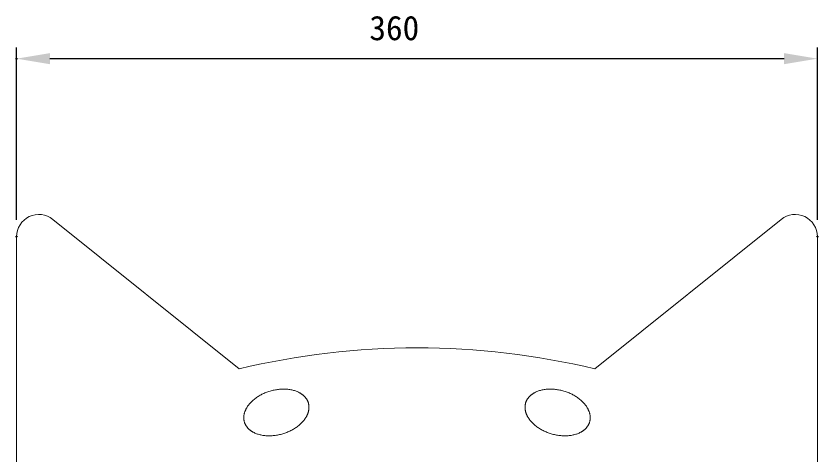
# Model space of a CAD drawing. Units: millimetres, scale not verified. Extents: x -203 to 203, y -143 to 143.
# Drawn here: x -122 to -50, y -21.6 to 17.8 of the extents above; entities that cross this region are included whole.
import ezdxf
from ezdxf.enums import TextEntityAlignment as Align

# ---------------------------------------------------------------- set-up
doc = ezdxf.new("R2010")
doc.units = ezdxf.units.MM
doc.header["$LTSCALE"] = 0.5
doc.header["$PDMODE"] = 32
doc.header["$PDSIZE"] = 0.1
doc.layers.add('0-1_DIMENSION_LINES$02_DIMENSI', color=7, linetype='Continuous', lineweight=25)
doc.layers.add('0-8_DIMENSION_LINES$03_LINES', color=7, linetype='Continuous', lineweight=18)
doc.layers.add('0-2_DEFPOINTS', color=7, linetype='Continuous')
doc.styles.add('ＭＳ ゴシック', font='')
doc.styles.get('ＭＳ ゴシック').set_extended_font_data('MS Gothic')

# ---------------------------------------------------------------- blocks, each defined once
blk = doc.blocks.new('D3')
at = {"layer": '0-1_DIMENSION_LINES$02_DIMENSI'}
for p, q in [((616, 939), (616, 970)), ((760, 939), (760, 970)), ((754, 968), (622, 968))]:
    blk.add_line(p, q, dxfattribs=at)
for points in [[(622, 969), (622, 967), (616, 968)], [(754, 967), (754, 969), (760, 968)]]:
    blk.add_solid(points, dxfattribs=at)
at = {"layer": '0-2_DEFPOINTS'}
for p in [(616, 968), (616, 936), (760, 936)]:
    blk.add_point(p, dxfattribs=at)
at = {"layer": '0-1_DIMENSION_LINES$02_DIMENSI', "style": 'ＭＳ ゴシック'}
blk.add_text('360', height=4.399, dxfattribs=at).set_placement((679.429, 970), align=Align.BOTTOM_LEFT)

msp = doc.modelspace()

# ---------------------------------------------------------------- linework, layer by layer
at = {"layer": '0-8_DIMENSION_LINES$03_LINES'}
for p, q in [((-118.7393, -0.4473), (-102, -13.8848)), ((-70, -13.8848), (-53.2607, -0.4473)), ((-122, -51.6184), (-122, -2)), ((-50, -2), (-50, -51.6184))]:
    msp.add_line(p, q, dxfattribs=at)
for points in [[(-100.5753, -16.5743), (-100.5008, -16.5183), (-100.4249, -16.4639), (-100.3475, -16.4114), (-100.2688, -16.3606), (-100.1887, -16.3116), (-100.1071, -16.2643), (-100.0242, -16.2188), (-99.9398, -16.1751), (-99.8541, -16.1331), (-99.7669, -16.0929), (-99.6783, -16.0545), (-99.5884, -16.0179), (-99.497, -15.983), (-99.4042, -15.9498), (-99.31, -15.9185), (-99.2145, -15.8889), (-99.1183, -15.8613), (-99.0223, -15.8359), (-98.9265, -15.8128), (-98.831, -15.792), (-98.7356, -15.7733), (-98.6405, -15.757), (-98.5455, -15.7429), (-98.4508, -15.731), (-98.3563, -15.7214), (-98.262, -15.714), (-98.1678, -15.7089), (-98.074, -15.706), (-97.9803, -15.7054), (-97.8868, -15.707), (-97.7935, -15.7108), (-97.7004, -15.7169), (-97.6084, -15.7252), (-97.518, -15.7356), (-97.4295, -15.7482), (-97.3427, -15.7628), (-97.2577, -15.7796), (-97.1744, -15.7985), (-97.0929, -15.8196)], [(-97.0929, -15.8196), (-97.0132, -15.8427), (-96.9353, -15.868), (-96.8591, -15.8955), (-96.7846, -15.925), (-96.712, -15.9567), (-96.6411, -15.9905), (-96.5719, -16.0264), (-96.538, -16.0451), (-96.5046, -16.0644), (-96.4715, -16.0843), (-96.4389, -16.1046), (-96.4069, -16.1254), (-96.3756, -16.1466), (-96.3451, -16.1681), (-96.3152, -16.1899), (-96.286, -16.2122), (-96.2576, -16.2348), (-96.2299, -16.2577), (-96.2028, -16.281), (-96.1765, -16.3047), (-96.1509, -16.3287), (-96.126, -16.3531), (-96.1019, -16.3778), (-96.0784, -16.4029), (-96.0557, -16.4284), (-96.0336, -16.4542), (-96.0123, -16.4804), (-95.9917, -16.5069), (-95.9718, -16.5338), (-95.9526, -16.5611), (-95.9341, -16.5887), (-95.9164, -16.6167), (-95.8993, -16.645), (-95.883, -16.6737), (-95.8674, -16.7027), (-95.8524, -16.7321), (-95.8382, -16.7619), (-95.8247, -16.792), (-95.812, -16.8225)], [(-74.9071, -15.8196), (-74.9868, -15.8427), (-75.0647, -15.868), (-75.1409, -15.8955), (-75.2154, -15.925), (-75.288, -15.9567), (-75.3589, -15.9905), (-75.4281, -16.0264), (-75.462, -16.0451), (-75.4954, -16.0644), (-75.5285, -16.0843), (-75.5611, -16.1046), (-75.5931, -16.1254), (-75.6244, -16.1466), (-75.6549, -16.1681), (-75.6848, -16.1899), (-75.714, -16.2122), (-75.7424, -16.2348), (-75.7701, -16.2577), (-75.7972, -16.281), (-75.8235, -16.3047), (-75.8491, -16.3287), (-75.874, -16.3531), (-75.8981, -16.3778), (-75.9216, -16.4029), (-75.9443, -16.4284), (-75.9664, -16.4542), (-75.9877, -16.4804), (-76.0083, -16.5069), (-76.0282, -16.5338), (-76.0474, -16.5611), (-76.0659, -16.5887), (-76.0836, -16.6167), (-76.1007, -16.645), (-76.117, -16.6737), (-76.1326, -16.7027), (-76.1476, -16.7321), (-76.1618, -16.7619), (-76.1753, -16.792), (-76.188, -16.8225)], [(-71.4247, -16.5743), (-71.4992, -16.5183), (-71.5751, -16.4639), (-71.6525, -16.4114), (-71.7312, -16.3606), (-71.8113, -16.3116), (-71.8929, -16.2643), (-71.9758, -16.2188), (-72.0602, -16.1751), (-72.1459, -16.1331), (-72.2331, -16.0929), (-72.3217, -16.0545), (-72.4116, -16.0179), (-72.503, -15.983), (-72.5958, -15.9498), (-72.69, -15.9185), (-72.7855, -15.8889), (-72.8817, -15.8613), (-72.9777, -15.8359), (-73.0735, -15.8128), (-73.169, -15.792), (-73.2644, -15.7733), (-73.3595, -15.757), (-73.4545, -15.7429), (-73.5492, -15.731), (-73.6437, -15.7214), (-73.738, -15.714), (-73.8322, -15.7089), (-73.926, -15.706), (-74.0197, -15.7054), (-74.1132, -15.707), (-74.2065, -15.7108), (-74.2996, -15.7169), (-74.3916, -15.7252), (-74.482, -15.7356), (-74.5705, -15.7482), (-74.6573, -15.7628), (-74.7423, -15.7796), (-74.8256, -15.7985), (-74.9071, -15.8196)], [(-101.5507, -18.0029), (-101.544, -17.969), (-101.5366, -17.9349), (-101.5283, -17.9008), (-101.5193, -17.8666), (-101.5094, -17.8323), (-101.4988, -17.7979), (-101.4874, -17.7634), (-101.4751, -17.7289), (-101.4621, -17.6942), (-101.4483, -17.6595), (-101.4337, -17.6246), (-101.4184, -17.5897), (-101.4022, -17.5548), (-101.3855, -17.5201), (-101.368, -17.4857), (-101.3499, -17.4514), (-101.3118, -17.3835), (-101.271, -17.3164), (-101.2275, -17.2501), (-101.1814, -17.1846), (-101.1327, -17.1199), (-101.0813, -17.056), (-101.0273, -16.993), (-100.9707, -16.9307), (-100.9114, -16.8693), (-100.8494, -16.8087), (-100.7849, -16.7489), (-100.7177, -16.6899), (-100.6478, -16.6317), (-100.5753, -16.5743)], [(-70.4493, -18.0029), (-70.456, -17.969), (-70.4634, -17.9349), (-70.4717, -17.9008), (-70.4807, -17.8666), (-70.4906, -17.8323), (-70.5012, -17.7979), (-70.5126, -17.7634), (-70.5249, -17.7289), (-70.5379, -17.6942), (-70.5517, -17.6595), (-70.5663, -17.6246), (-70.5816, -17.5897), (-70.5978, -17.5548), (-70.6145, -17.5201), (-70.632, -17.4857), (-70.6501, -17.4514), (-70.6882, -17.3835), (-70.729, -17.3164), (-70.7725, -17.2501), (-70.8186, -17.1846), (-70.8673, -17.1199), (-70.9187, -17.056), (-70.9727, -16.993), (-71.0293, -16.9307), (-71.0886, -16.8693), (-71.1506, -16.8087), (-71.2151, -16.7489), (-71.2823, -16.6899), (-71.3522, -16.6317), (-71.4247, -16.5743)], [(-95.812, -16.8225), (-95.7999, -16.8533), (-95.7885, -16.8845), (-95.7779, -16.9161), (-95.768, -16.948), (-95.7588, -16.9802), (-95.7504, -17.0124), (-95.7428, -17.0447), (-95.736, -17.0771), (-95.73, -17.1096), (-95.7248, -17.1422), (-95.7204, -17.1749), (-95.7168, -17.2077), (-95.7139, -17.2405), (-95.7119, -17.2735), (-95.7106, -17.3065), (-95.7102, -17.3397), (-95.7105, -17.3729), (-95.7116, -17.4062), (-95.7135, -17.4396), (-95.7162, -17.4731), (-95.7197, -17.5067), (-95.724, -17.5403), (-95.7291, -17.5741), (-95.735, -17.6079), (-95.7417, -17.6419), (-95.7491, -17.6759), (-95.7574, -17.71), (-95.7664, -17.7442), (-95.7763, -17.7786), (-95.7869, -17.8129), (-95.7983, -17.8474), (-95.8105, -17.882), (-95.8236, -17.9167), (-95.8374, -17.9514), (-95.8519, -17.9862), (-95.8673, -18.0212), (-95.8834, -18.0561), (-95.9002, -18.0907), (-95.9177, -18.1252)], [(-76.188, -16.8225), (-76.2001, -16.8533), (-76.2115, -16.8845), (-76.2221, -16.9161), (-76.232, -16.948), (-76.2412, -16.9802), (-76.2496, -17.0124), (-76.2572, -17.0447), (-76.264, -17.0771), (-76.27, -17.1096), (-76.2752, -17.1422), (-76.2796, -17.1749), (-76.2832, -17.2077), (-76.2861, -17.2405), (-76.2881, -17.2735), (-76.2894, -17.3065), (-76.2898, -17.3397), (-76.2895, -17.3729), (-76.2884, -17.4062), (-76.2865, -17.4396), (-76.2838, -17.4731), (-76.2803, -17.5067), (-76.276, -17.5403), (-76.2709, -17.5741), (-76.265, -17.6079), (-76.2583, -17.6419), (-76.2509, -17.6759), (-76.2426, -17.71), (-76.2336, -17.7442), (-76.2237, -17.7786), (-76.2131, -17.8129), (-76.2017, -17.8474), (-76.1895, -17.882), (-76.1764, -17.9167), (-76.1626, -17.9514), (-76.1481, -17.9862), (-76.1327, -18.0212), (-76.1166, -18.0561), (-76.0998, -18.0907), (-76.0823, -18.1252)], [(-101.2073, -19.2079), (-101.23, -19.1825), (-101.2521, -19.1567), (-101.2734, -19.1305), (-101.294, -19.1039), (-101.3139, -19.077), (-101.3331, -19.0498), (-101.3516, -19.0222), (-101.3693, -18.9942), (-101.3864, -18.9659), (-101.4027, -18.9372), (-101.4183, -18.9081), (-101.4332, -18.8787), (-101.4475, -18.849), (-101.4609, -18.8188), (-101.4737, -18.7884), (-101.4858, -18.7575), (-101.4971, -18.7263), (-101.5078, -18.6948), (-101.5177, -18.6628), (-101.5269, -18.6307), (-101.5353, -18.5985), (-101.5429, -18.5662), (-101.5497, -18.5337), (-101.5557, -18.5012), (-101.5609, -18.4686), (-101.5653, -18.436), (-101.5689, -18.4032), (-101.5718, -18.3703), (-101.5738, -18.3374), (-101.5751, -18.3043), (-101.5755, -18.2712), (-101.5752, -18.238), (-101.5741, -18.2047), (-101.5722, -18.1713), (-101.5694, -18.1378), (-101.5659, -18.1042), (-101.5617, -18.0705), (-101.5566, -18.0368), (-101.5507, -18.0029)], [(-70.7927, -19.2079), (-70.77, -19.1825), (-70.7479, -19.1567), (-70.7266, -19.1305), (-70.706, -19.1039), (-70.6861, -19.077), (-70.6669, -19.0498), (-70.6484, -19.0222), (-70.6307, -18.9942), (-70.6136, -18.9659), (-70.5973, -18.9372), (-70.5817, -18.9081), (-70.5668, -18.8787), (-70.5525, -18.849), (-70.5391, -18.8188), (-70.5263, -18.7884), (-70.5142, -18.7575), (-70.5029, -18.7263), (-70.4922, -18.6948), (-70.4823, -18.6628), (-70.4731, -18.6307), (-70.4647, -18.5985), (-70.4571, -18.5662), (-70.4503, -18.5337), (-70.4443, -18.5012), (-70.4391, -18.4686), (-70.4347, -18.436), (-70.4311, -18.4032), (-70.4282, -18.3703), (-70.4262, -18.3374), (-70.4249, -18.3043), (-70.4245, -18.2712), (-70.4248, -18.238), (-70.4259, -18.2047), (-70.4278, -18.1713), (-70.4306, -18.1378), (-70.4341, -18.1042), (-70.4383, -18.0705), (-70.4434, -18.0368), (-70.4493, -18.0029)], [(-95.9177, -18.1252), (-95.9357, -18.1595), (-95.9739, -18.2274), (-96.0147, -18.2945), (-96.0582, -18.3608), (-96.1043, -18.4263), (-96.153, -18.491), (-96.2044, -18.5548), (-96.2584, -18.6179), (-96.315, -18.6801), (-96.3743, -18.7415), (-96.4362, -18.8022), (-96.5008, -18.862), (-96.568, -18.921), (-96.6379, -18.9792), (-96.7104, -19.0365), (-96.7849, -19.0926), (-96.8608, -19.1469), (-96.9382, -19.1995), (-97.0169, -19.2503), (-97.097, -19.2993), (-97.1786, -19.3466), (-97.2615, -19.392), (-97.3459, -19.4358), (-97.4316, -19.4777), (-97.5188, -19.5179), (-97.6073, -19.5563), (-97.6973, -19.593), (-97.7887, -19.6279), (-97.8815, -19.661), (-97.9756, -19.6924), (-98.0712, -19.722), (-98.1674, -19.7496), (-98.2634, -19.775), (-98.3592, -19.7981), (-98.4547, -19.8189), (-98.5501, -19.8375), (-98.6452, -19.8539), (-98.7402, -19.868), (-98.8349, -19.8799)], [(-76.0823, -18.1252), (-76.0643, -18.1595), (-76.0261, -18.2274), (-75.9853, -18.2945), (-75.9418, -18.3608), (-75.8957, -18.4263), (-75.847, -18.491), (-75.7956, -18.5548), (-75.7416, -18.6179), (-75.685, -18.6801), (-75.6257, -18.7415), (-75.5638, -18.8022), (-75.4992, -18.862), (-75.432, -18.921), (-75.3621, -18.9792), (-75.2896, -19.0365), (-75.2151, -19.0926), (-75.1392, -19.1469), (-75.0618, -19.1995), (-74.9831, -19.2503), (-74.903, -19.2993), (-74.8214, -19.3466), (-74.7385, -19.392), (-74.6541, -19.4358), (-74.5684, -19.4777), (-74.4812, -19.5179), (-74.3927, -19.5563), (-74.3027, -19.593), (-74.2113, -19.6279), (-74.1185, -19.661), (-74.0244, -19.6924), (-73.9288, -19.722), (-73.8326, -19.7496), (-73.7366, -19.775), (-73.6408, -19.7981), (-73.5453, -19.8189), (-73.4499, -19.8375), (-73.3548, -19.8539), (-73.2598, -19.868), (-73.1651, -19.8799)], [(-98.8349, -19.8799), (-98.9294, -19.8895), (-99.0237, -19.8969), (-99.1178, -19.902), (-99.2117, -19.9049), (-99.3054, -19.9055), (-99.3989, -19.9039), (-99.4922, -19.9), (-99.5852, -19.8939), (-99.6773, -19.8857), (-99.7676, -19.8752), (-99.8562, -19.8627), (-99.943, -19.848), (-100.028, -19.8312), (-100.1113, -19.8123), (-100.1927, -19.7913), (-100.2725, -19.7681), (-100.3504, -19.7428), (-100.4266, -19.7154), (-100.5011, -19.6859), (-100.5737, -19.6542), (-100.6446, -19.6204), (-100.7138, -19.5845), (-100.7477, -19.5657), (-100.7811, -19.5464), (-100.8142, -19.5266), (-100.8467, -19.5063), (-100.8787, -19.4855), (-100.91, -19.4643), (-100.9406, -19.4428), (-100.9705, -19.4209), (-100.9997, -19.3987), (-101.0281, -19.3761), (-101.0558, -19.3532), (-101.0829, -19.3298), (-101.1092, -19.3062), (-101.1348, -19.2822), (-101.1596, -19.2578), (-101.1838, -19.233), (-101.2073, -19.2079)], [(-73.1651, -19.8799), (-73.0706, -19.8895), (-72.9763, -19.8969), (-72.8822, -19.902), (-72.7883, -19.9049), (-72.6946, -19.9055), (-72.6011, -19.9039), (-72.5078, -19.9), (-72.4148, -19.8939), (-72.3227, -19.8857), (-72.2324, -19.8752), (-72.1438, -19.8627), (-72.057, -19.848), (-71.972, -19.8312), (-71.8887, -19.8123), (-71.8073, -19.7913), (-71.7275, -19.7681), (-71.6496, -19.7428), (-71.5734, -19.7154), (-71.4989, -19.6859), (-71.4263, -19.6542), (-71.3554, -19.6204), (-71.2862, -19.5845), (-71.2523, -19.5657), (-71.2189, -19.5464), (-71.1858, -19.5266), (-71.1533, -19.5063), (-71.1213, -19.4855), (-71.09, -19.4643), (-71.0594, -19.4428), (-71.0295, -19.4209), (-71.0003, -19.3987), (-70.9719, -19.3761), (-70.9442, -19.3532), (-70.9171, -19.3298), (-70.8908, -19.3062), (-70.8652, -19.2822), (-70.8404, -19.2578), (-70.8162, -19.233), (-70.7927, -19.2079)]]:
    msp.add_lwpolyline(points, dxfattribs=at)
for centre, radius, start, end in [((-120, -2), 2, 50.92585, 180), ((-52, -2), 2, 0, 129.07415), ((-86, -80.855), 68.855, 76.56321, 103.43679)]:
    msp.add_arc(centre, radius, start, end, dxfattribs=at)

# ---------------------------------------------------------------- block references
at = {"layer": '0-1_DIMENSION_LINES$02_DIMENSI', "xscale": 0.5, "yscale": 0.5}
msp.add_blockref('D3', (-430, -470), dxfattribs=at)

doc.saveas('drawing.dxf')
